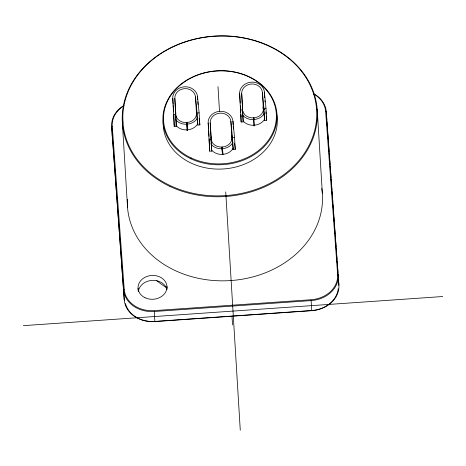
<?xml version="1.0" encoding="UTF-8"?>
<svg xmlns="http://www.w3.org/2000/svg" width="466" height="466" viewBox="0 0 466 466"><rect width="100%" height="100%" fill="white"/><g stroke="black" fill="none" stroke-linecap="round" stroke-linejoin="round"><path stroke-width="0.7" d="M196.425 112.422L196.355 111.147M199.11 112.824L199.844 124.888L197.788 125.069L197.048 113.005L199.11 112.824L197.537 96.817L197.712 99.625M265.981 108.176L266.721 120.245L264.659 120.426L263.919 108.362L265.981 108.176L264.408 92.175L264.752 97.79M234.515 137.336L235.254 149.4L233.192 149.586L232.458 137.522L234.515 137.336L232.948 121.329L233.157 124.841M264.729 109.737L263.337 109.859A10.345 8.516 -3.5 0 1 253.655 117.881A10.345 8.516 -3.5 0 1 242.897 111.275M123.187 106.196A28.333 23.323 -3.5 0 0 112.254 126.274L124.224 289.328A28.333 23.323 -3.5 0 0 154.199 310.624L311.061 299.731A28.333 23.323 -3.5 0 0 337.623 274.509L325.647 111.456A28.333 23.323 -3.5 0 0 313.67 94.004M23.3 325.652L442.7 296.527M125.459 303.564A28.333 23.323 -3.5 0 0 154.858 321.418L311.725 310.519A28.333 23.323 -3.5 0 0 338.217 288.786M240.206 103.027L239.652 93.893L241.138 122.022L243.205 121.917L241.714 93.788L242.617 108.543M173.119 104.157L172.775 98.536L174.267 126.665L176.329 126.56L175.699 112.586L175.746 113.186M208.529 128.668L208.185 123.047L209.671 151.176L211.739 151.071L210.248 122.948L211.162 137.889M240.398 109.953L242.466 109.854L243.205 121.917M173.527 114.601L175.595 114.496L176.329 126.56M208.937 139.113L210.999 139.014L211.739 151.071M196.361 111.153L197.788 125.069M209.333 140.499L209.257 140.039M173.935 116.028L173.824 115.329M240.695 110.628L240.59 109.289M265.865 111.828L266.08 113.931M266.29 116.04L266.721 120.245M264.659 120.426L263.232 106.504L263.249 107.11M234.614 143.091L235.254 149.4M233.192 149.586L231.765 135.664L231.783 136.264M199.203 118.58L199.565 122.086M199.704 123.484L199.844 124.888M263.919 108.362L262.352 92.355L263.296 107.78M254.034 119.564L253.865 117.869L254.354 125.849M232.458 137.522L230.886 121.515L231.829 136.94M175.595 114.496L174.843 98.431A10.386 9.238 -3.3 0 1 184.501 88.651A10.386 9.238 -3.3 0 1 195.522 96.998L197.048 113.005M122.808 118.218L123.245 125.424A97.021 79.861 -3.5 0 0 224.6 195.662A97.021 79.861 -3.5 0 0 316.74 113.692L316.315 106.481A97.021 79.861 -3.5 0 0 214.966 36.232A97.021 79.861 -3.5 0 0 122.82 118.201M311.725 310.519L311.096 300.203M154.858 321.418L154.252 311.335M327.231 126.187L326.916 121.842A0.629 0.355 -4.2 0 1 326.893 121.941M327.342 127.637L327.715 132.711M327.819 134.161L328.192 139.235M328.297 140.685L328.67 145.759M328.775 147.204L329.095 151.555M329.2 153.005L329.573 158.073M329.683 159.523L330.056 164.597M330.161 166.047L330.534 171.121M330.639 172.571L331.011 177.645M331.116 179.09L331.914 189.965M332.025 191.41L332.398 196.483M332.503 197.934L332.823 202.279M332.98 204.458L333.301 208.803M333.406 210.253L333.778 215.327M333.883 216.777L334.256 221.851M334.367 223.296L334.739 228.369M334.844 229.82L335.165 234.165M335.27 235.615L335.642 240.689M335.747 242.139L336.12 247.213M336.225 248.663L336.545 253.009M336.708 255.182L337.023 259.533M337.134 260.983L337.506 266.051M337.611 267.501L337.984 272.575M338.089 274.025L338.887 284.895A0.629 0.355 -4.2 0 1 338.566 285.239M240.543 108.549L240.508 108.048L240.689 112.166M326.783 119.68L326.299 111.77A28.968 23.842 -3.5 0 0 314.055 93.934M322.356 193.623L317.224 109.545A0.629 0.355 -4.2 0 0 316.571 109.23M264.927 100.604L265.014 102.007M253.935 125.878L253.446 117.898L253.527 119.599M240.38 105.834L240.549 108.648M233.245 126.251L233.419 129.059M225.725 191.94L240.275 430.24M222.923 154.526L222.399 147.023L222.841 154.281M222.422 154.31L221.979 147.052L222.416 154.561M217.989 86.635L219.498 111.339M221.717 147.664L221.804 149.114M232.01 316.216L232.546 324.936M208.611 130.078L209.001 136.398M197.84 101.734L198.009 104.547M195.475 96.998L196.378 111.753M187.513 130.014L186.994 122.511L187.478 130.492M187.058 130.521L186.575 122.541L186.656 124.241M174.843 98.431L175.746 113.221M173.206 105.561L173.591 111.887M166.939 286.363L167.073 288.471M138.047 288.367L138.216 291.186M127.515 207.154L122.383 123.076A0.629 0.355 -4.2 0 1 122.989 122.674M211.185 138.28L211.185 138.28A1.771 0.361 84.3 0 0 211.378 141.082M240.788 114.281L241.138 122.022M209.158 139.916L209.671 151.176M173.754 115.405L174.267 126.665M138.373 291.553A14.481 11.924 -3.5 0 1 151.922 280.404A14.481 11.924 -3.5 0 1 166.962 289.567M321.767 188.439A97.656 80.385 -3.5 0 1 229.243 280.66A97.656 80.385 -3.5 0 1 127.404 199.326M276.658 113.914A57.102 47.002 -3.5 0 1 222.538 169.018A57.102 47.002 -3.5 0 1 163.298 119.925M166.811 287.819A97.656 80.385 -3.5 0 1 156.564 280.526M123.985 105.427A28.968 23.842 -3.5 0 0 111.648 126.676L124.236 299.801A0.629 0.355 -4.2 0 0 124.655 300.11M112.254 126.274A0.629 0.355 -4.2 0 0 111.648 126.676L124.236 299.801A28.968 23.842 -3.5 0 0 154.875 321.575L311.737 310.682A28.968 23.842 -3.5 0 0 338.887 284.895L326.299 111.77A0.629 0.355 -4.2 0 0 325.647 111.456M124.224 289.328A0.629 0.355 -4.2 0 0 123.618 289.73A28.968 23.842 -3.5 0 0 154.263 311.504L311.125 300.605A28.968 23.842 -3.5 0 0 338.275 274.824A0.629 0.355 -4.2 0 0 337.623 274.509M112.487 132A28.968 23.842 -3.5 0 0 112.259 136.748A0.629 0.355 -4.2 0 0 112.562 137.027M326.474 118.9A28.968 23.842 -3.5 0 1 326.701 120.071M197.852 123.618A12.413 10.217 -3.5 0 1 187.256 129.892A12.413 10.217 -3.5 0 1 175.851 125.144M196.46 113.401A12.413 10.217 -3.5 0 1 197.165 114.257M233.256 148.13A12.413 10.217 -3.5 0 1 222.661 154.403A12.413 10.217 -3.5 0 1 211.255 149.662M231.87 137.919A12.413 10.217 -3.5 0 1 232.569 138.769M264.723 118.97A12.413 10.217 -3.5 0 1 243.421 121.352M241.114 116.826A12.413 10.217 -3.5 0 1 240.98 114.997M242.035 111.141A12.413 10.217 -3.5 0 1 242.605 110.197M262.521 107.966A12.413 10.217 -3.5 0 1 264.036 109.609M196.466 114.502A10.345 8.516 -3.5 0 1 186.784 122.529A10.345 8.516 -3.5 0 1 176.026 115.923M197.59 117.781A12.413 10.217 -3.5 0 1 186.907 124.224A12.413 10.217 -3.5 0 1 175.391 119.325M172.729 98.542A12.465 11.085 -3.3 0 1 184.367 86.798A12.465 11.085 -3.3 0 1 197.59 96.811M196.431 112.277A1.771 0.344 87.8 0 1 196.605 115.189M175.973 116.57A1.771 0.361 84.3 0 1 175.752 113.721M264.461 113.139A12.413 10.217 -3.5 0 1 254.349 119.529A12.413 10.217 -3.5 0 1 242.873 115.457M241.673 93.794A10.386 9.238 -3.3 0 1 251.378 84.008A10.386 9.238 -3.3 0 1 262.393 92.355M239.6 93.893A12.465 11.085 -3.3 0 1 251.244 82.15A12.465 11.085 -3.3 0 1 264.461 92.169M263.307 107.629A1.771 0.344 87.8 0 1 263.476 110.547M242.844 111.927A1.771 0.361 84.3 0 1 242.629 109.079M231.876 139.014A10.345 8.516 -3.5 0 1 222.189 147.04A10.345 8.516 -3.5 0 1 211.43 140.435M233 142.299A12.413 10.217 -3.5 0 1 222.317 148.741A12.413 10.217 -3.5 0 1 210.801 143.837M210.207 122.948A10.386 9.238 -3.3 0 1 219.911 113.162A10.386 9.238 -3.3 0 1 230.926 121.51M208.133 123.053A12.465 11.085 -3.3 0 1 219.777 111.31A12.465 11.085 -3.3 0 1 232.994 121.323M231.841 136.788A1.771 0.344 87.8 0 1 232.01 139.701M211.11 137.103L211.133 137.703L211.11 137.115M145.095 297.762A14.481 11.924 -3.5 0 0 166.968 287.231A14.481 11.924 -3.5 0 0 145.415 277.101A14.481 11.924 -3.5 0 0 145.095 297.762M169.933 186.429A97.656 80.385 -3.5 0 0 317.393 115.417A97.656 80.385 -3.5 0 0 172.082 47.089A97.656 80.385 -3.5 0 0 169.933 186.429M190.891 158.772A57.102 47.002 -3.5 0 0 277.031 117.135A57.102 47.002 -3.5 0 0 191.98 77.298A57.102 47.002 -3.5 0 0 190.891 158.772M191.188 157.962A56.473 46.483 -3.5 0 0 276.379 116.78A56.473 46.483 -3.5 0 0 192.266 77.385A56.473 46.483 -3.5 0 0 191.188 157.962"/></g></svg>
